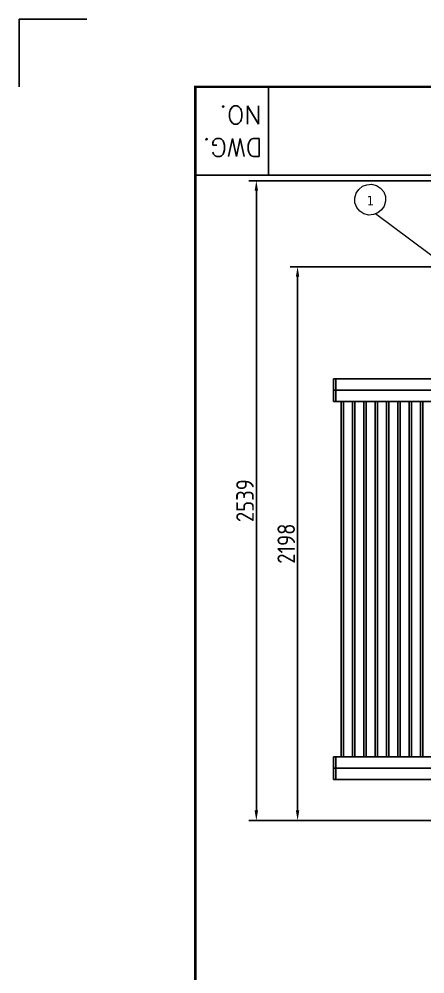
# Model space of a CAD drawing. Header units: millimetres. Extents: x 198976 to 421125, y -418833 to -203687.
# Drawn here: x 198976 to 200588, y -207476 to -203687 of the extents above; entities that cross this region are included whole.
import ezdxf

# ---------------------------------------------------------------- set-up
doc = ezdxf.new("R2010")
doc.units = ezdxf.units.MM
doc.header["$LTSCALE"] = 13
doc.linetypes.add('CENTER', pattern=[50.8, 31.75, -6.35, 6.35, -6.35])
for name, color, linetype in [('1', 4, 'Continuous'), ('2', 3, 'Continuous'), ('3中心线层', 1, 'CENTER')]:
    doc.layers.add(name, color=color, linetype=linetype)
doc.layers.add('paper', color=254, linetype='Continuous', plot=False)
doc.layers.add('标注、文本', color=3, linetype='Continuous', lineweight=25)
doc.layers.add('铁心', color=3, linetype='Continuous', lineweight=0)
doc.styles.add('ROMANS', font='romans.shx', dxfattribs={"bigfont": 'whgtxt.shx'})
doc.styles.get("Standard").update_dxf_attribs({"font": 'gbenor.shx', "bigfont": 'gbcbig.shx'})
doc.styles.add('Tahoma_txtstyle_37.59_0_0', font='tahoma.ttf')
doc.dimstyles.new('1-15', dxfattribs={"dimscale": 20, "dimtxt": 3.5, "dimasz": 2, "dimexe": 1.5, "dimexo": 0.5, "dimgap": 0.5, "dimtad": 1, "dimtoh": 1, "dimdec": 1, "dimdsep": 46, "dimtxsty": 'Standard', "dimcen": 2.5, "dimclrd": 3, "dimclre": 3, "dimclrt": 3, "dimadec": 0, "dimazin": 2, "dimtfac": 1, "dimtdec": 1, "dimtmove": 0, "dimatfit": 2, "dimfxl": 1, "dimarcsym": 0})

# ---------------------------------------------------------------- blocks, each defined once
blk = doc.blocks.new('*D775')
at = {"layer": 'Defpoints', "color": 0, "transparency": 16777216}
for p in [(200082.1, -204669.7), (200919.5, -204669.7), (200919.5, -206867.7)]:
    blk.add_point(p, dxfattribs=at)
at = {"layer": '标注、文本', "color": 3, "lineweight": -2, "transparency": 16777216}
for p, q in [((200909.5, -204669.7), (200052.1, -204669.7)), ((200082.1, -206827.7), (200082.1, -204709.7)), ((200909.5, -206867.7), (200052.1, -206867.7))]:
    blk.add_line(p, q, dxfattribs=at)
at = {"layer": '标注、文本', "color": 3, "transparency": 16777216}
for points in [[(200075.4, -204709.7), (200088.7, -204709.7), (200082.1, -204669.7)], [(200075.4, -206827.7), (200088.7, -206827.7), (200082.1, -206867.7)]]:
    blk.add_solid(points, dxfattribs=at)
at = {"layer": '标注、文本', "color": 3, "transparency": 16777216, "insert": (200037.1, -205768.7), "char_height": 70, "attachment_point": 5, "rotation": 90}
blk.add_mtext('2198', dxfattribs=at)
blk = doc.blocks.new('*D776')
at = {"layer": 'Defpoints', "color": 0, "transparency": 16777216}
for p in [(199918.4, -204328.5), (200919.5, -204328.5), (200919.5, -206867.7)]:
    blk.add_point(p, dxfattribs=at)
at = {"layer": '标注、文本', "color": 3, "lineweight": -2, "transparency": 16777216}
for p, q in [((200909.5, -204328.5), (199888.4, -204328.5)), ((199918.4, -206827.7), (199918.4, -204368.5)), ((200909.5, -206867.7), (199888.4, -206867.7))]:
    blk.add_line(p, q, dxfattribs=at)
at = {"layer": '标注、文本', "color": 3, "transparency": 16777216}
for points in [[(199911.7, -204368.5), (199925.1, -204368.5), (199918.4, -204328.5)], [(199911.7, -206827.7), (199925.1, -206827.7), (199918.4, -206867.7)]]:
    blk.add_solid(points, dxfattribs=at)
at = {"layer": '标注、文本', "color": 3, "transparency": 16777216, "insert": (199873.4, -205598.1), "char_height": 70, "attachment_point": 5, "rotation": 90}
blk.add_mtext('2539', dxfattribs=at)

msp = doc.modelspace()

# ---------------------------------------------------------------- linework, layer by layer
at = {"layer": '1', "ltscale": 4}
for p, q in [((200224.56, -205204.68), (200224.56, -205114.68)), ((200939.54, -205114.68), (200224.56, -205114.68)), ((200234.56, -205204.68), (200234.56, -205114.68)), ((200939.54, -205204.68), (200224.56, -205204.68)), ((200939.54, -206614.68), (200224.56, -206614.68)), ((200224.56, -206614.68), (200224.56, -206704.68)), ((200234.56, -206614.68), (200234.56, -206704.68)), ((200939.54, -206704.68), (200224.56, -206704.68))]:
    msp.add_line(p, q, dxfattribs=at)
at = {"layer": '1'}
for p, q in [((200254.56, -205204.68), (200254.56, -206614.68)), ((200264.56, -205204.68), (200264.56, -206614.68)), ((200299.56, -205204.68), (200299.56, -206614.68)), ((200309.56, -205204.68), (200309.56, -206614.68)), ((200344.56, -205204.68), (200344.56, -206614.68)), ((200354.56, -205204.68), (200354.56, -206614.68)), ((200389.56, -205204.68), (200389.56, -206614.68)), ((200399.56, -205204.68), (200399.56, -206614.68)), ((200434.56, -205204.68), (200434.56, -206614.68)), ((200444.56, -205204.68), (200444.56, -206614.68)), ((200479.56, -205204.68), (200479.56, -206614.68)), ((200489.56, -205204.68), (200489.56, -206614.68)), ((200524.56, -205204.68), (200524.56, -206614.68)), ((200534.56, -205204.68), (200534.56, -206614.68)), ((200569.56, -205204.68), (200569.56, -206614.68)), ((200579.56, -205204.68), (200579.56, -206614.68))]:
    msp.add_line(p, q, dxfattribs=at)
at = {"layer": '1', "const_width": 9.42}
msp.add_lwpolyline([(199676.1, -211383.37), (210009.54, -211383.37), (210009.54, -203956.21), (199676.1, -203956.21), (199676.1, -211383.37)], dxfattribs=at)
at = {"layer": '2'}
for p, q in [((199966.72, -203956.21), (199966.72, -204306.04)), ((199676.1, -204306.04), (201527.81, -204306.04))]:
    msp.add_line(p, q, dxfattribs=at)
at = {"layer": '3中心线层', "ltscale": 40}
for p, q in [((200224.56, -205159.68), (200939.54, -205159.68)), ((200939.54, -206659.68), (200224.56, -206659.68))]:
    msp.add_line(p, q, dxfattribs=at)
at = {"layer": 'paper'}
for q in [(198976.44, -203956.21), (199245.54, -203687.11)]:
    msp.add_line((198976.44, -203687.11), q, dxfattribs=at)
at = {"layer": '铁心'}
msp.add_lwpolyline([(200317.14, -204434.99), (200310.07, -204416.12), (200309.31, -204396.73), (200314.38, -204377.8), (200325.48, -204362.7), (200339.74, -204350.64), (200357.56, -204344.18), (200375.94, -204342.26), (200394.86, -204347.34), (200411.53, -204357.53), (200424.08, -204373.24), (200430.81, -204390.92), (200431.15, -204410.2), (200426.08, -204429.12), (200415.39, -204444.34), (200400.73, -204456.28), (200383.31, -204462.86), (200364.53, -204464.66), (200345.6, -204459.59), (200329.34, -204449.5)], close=True, dxfattribs=at)
msp.add_lwpolyline([(200884.58, -204827.91), (200392.02, -204459.57), (200392.02, -204459.57)], dxfattribs=at)

# ---------------------------------------------------------------- texts
at = {"layer": '2', "style": 'ROMANS'}
for s, p in [('NO.', (199939.26, -204031.45)), ('DWG.', (199941.85, -204160.34))]:
    msp.add_text(s, height=72.657, rotation=180, dxfattribs=at).set_placement(p)
at = {"layer": '铁心', "style": 'Tahoma_txtstyle_37.59_0_0'}
msp.add_text('1', height=37.59, dxfattribs=at).set_placement((200357.14, -204426.18))

# ---------------------------------------------------------------- dimensions: what is measured, and where the dimension line sits
at = {"layer": '标注、文本'}
dim = msp.add_linear_dim(base=(199918.41, -204328.55), p1=(200919.54, -206867.68), p2=(200919.54, -204328.55), angle=90, text='2539', dimstyle='1-15', dxfattribs=at)
dim.commit()
dim.dimension.update_dxf_attribs({"geometry": '*D776', "text_midpoint": (199873.41, -205598.12)})
dim = msp.add_linear_dim(base=(200082.07, -204669.68), p1=(200919.54, -206867.68), p2=(200919.54, -204669.68), angle=90, dimstyle='1-15', dxfattribs=at)
dim.commit()
dim.dimension.update_dxf_attribs({"geometry": '*D775', "text_midpoint": (200037.07, -205768.68)})

doc.saveas('drawing.dxf')
